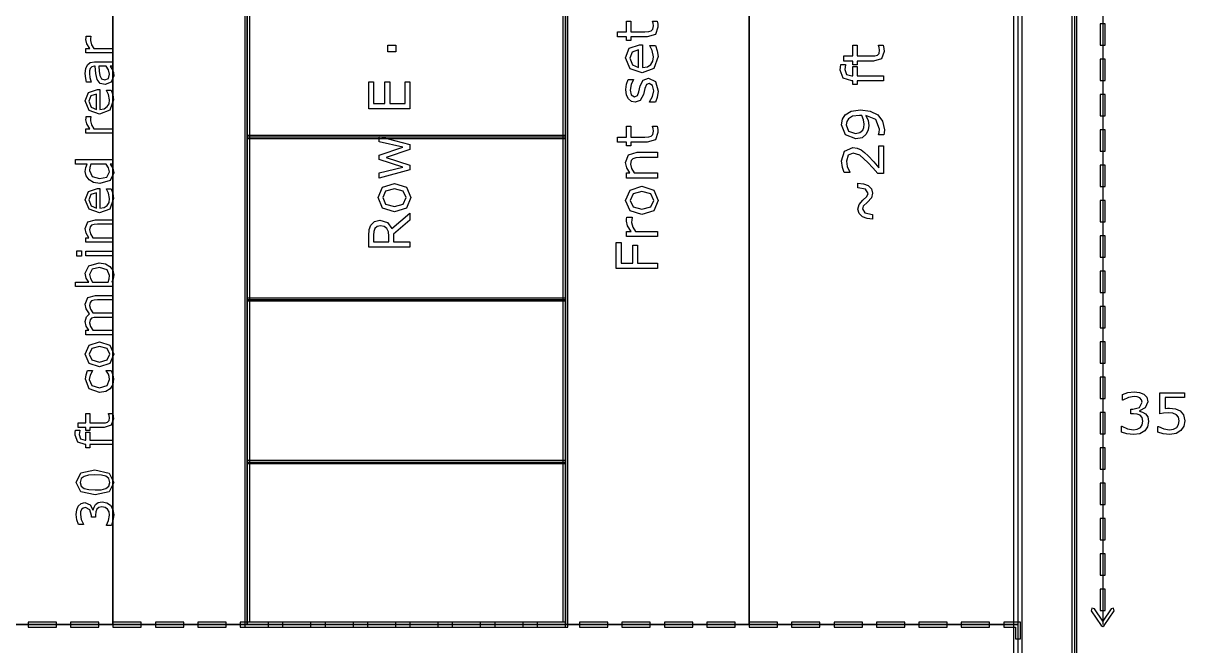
# Model space of a CAD drawing. Header units: inches. Extents: x -33163 to 19162, y -8858 to 30669.
# Drawn here: x 4813 to 6350, y 27523 to 28347 of the extents above; entities that cross this region are included whole.
import ezdxf

# ---------------------------------------------------------------- set-up
doc = ezdxf.new("R2010")
doc.units = ezdxf.units.IN
doc.layers.add('Layer 1', color=7, linetype='Continuous')
doc.layers.add('SOLID-2', color=253, linetype='Continuous')

# ---------------------------------------------------------------- blocks, each defined once
blk = doc.blocks.new('A$C0f725650')
at = {"layer": 'Layer 1', "color": 7}
for points in [[(22.100174, 276.383298), (22.100174, 156.739072), (81.684059, 156.739072), (81.684059, 276.383298), (22.100174, 276.383298)], [(22.417466, 276.066006), (81.366765, 276.066006), (81.366765, 157.056366), (22.417466, 157.056366), (22.417466, 276.066006)], [(83.549575, 276.224652), (83.549575, 156.897719), (83.734577, 156.897719), (83.734577, 276.224652), (83.549575, 276.224652)], [(52.593364, 269.437995), (52.593364, 208.398903), (64.684601, 208.398903), (64.684601, 269.437995), (52.593364, 269.437995)], [(22.25882, 208.491404), (81.525412, 208.491404), (81.525412, 164.306043), (22.25882, 164.306043), (22.25882, 208.491404)]]:
    blk.add_lwpolyline(points, close=True, dxfattribs=at)
for points in [[(83.642076, 276.224652), (83.642076, 156.897719)], [(42.631711, 269.345494), (47.658788, 269.345494), (47.658788, 208.491404), (42.631711, 208.491404), (42.631711, 269.345494)], [(42.631711, 269.345494), (52.685865, 269.345494), (52.685865, 208.491404), (42.631711, 208.491404), (42.631711, 269.345494)], [(47.658788, 269.345494), (52.685865, 269.345494), (52.685865, 208.491404), (47.658788, 208.491404), (47.658788, 269.345494)], [(52.685865, 269.345494), (64.5921, 269.345494), (64.5921, 208.491404), (52.685865, 208.491404), (52.685865, 269.345494)], [(52.778366, 269.252993), (64.499599, 269.252993), (64.499599, 208.583905), (52.778366, 208.583905), (52.778366, 269.252993)], [(64.5921, 269.345494), (71.471258, 269.345494), (71.471258, 208.491404), (64.5921, 208.491404), (64.5921, 269.345494)], [(71.471258, 269.345494), (81.525412, 269.345494), (81.525412, 208.491404), (71.471258, 208.491404), (71.471258, 269.345494)], [(84.700408, 269.345494), (84.700408, 208.491404)], [(68.021327, 231.087879), (68.045086, 230.967988), (68.0544, 230.853268), (67.959314, 230.584549), (67.654424, 230.492567), (67.04051, 230.492567), (67.04051, 230.361308), (66.877212, 230.361308), (66.877212, 230.492567), (66.545448, 230.492567), (66.545448, 230.686869), (66.877212, 230.686869), (66.877212, 231.087879), (67.04051, 231.087879), (67.04051, 230.686869), (67.566575, 230.686869), (67.709201, 230.690996), (67.804284, 230.719934), (67.865263, 230.781947), (67.883863, 230.903901), (67.870422, 231.00312), (67.846662, 231.077534), (67.846662, 231.087879), (68.021327, 231.087879)], [(84.607907, 230.980959), (84.607907, 230.18721), (84.792909, 230.18721), (84.792909, 230.980959), (84.607907, 230.980959)], [(46.833967, 230.521872), (46.833967, 230.512829), (46.821293, 230.438673), (46.816769, 230.35457), (46.852038, 230.202641), (46.941567, 230.061565), (47.658722, 230.061565), (47.658722, 229.89155), (46.648579, 229.89155), (46.648579, 230.061565), (46.797793, 230.061565), (46.682943, 230.239719), (46.648579, 230.397978), (46.651304, 230.462186), (46.659453, 230.521872), (46.833967, 230.521872)], [(58.243091, 230.185719), (58.243091, 229.938707), (57.950602, 229.938707), (57.950602, 230.185719), (58.243091, 230.185719)], [(67.47459, 230.193877), (67.47459, 229.343285), (67.660626, 229.375323), (67.789817, 229.463173), (67.864231, 229.590297), (67.889022, 229.753595), (67.842514, 229.990272), (67.749494, 230.160804), (67.749494, 230.171149), (67.961367, 230.171149), (68.030614, 229.970645), (68.058519, 229.755672), (67.903489, 229.307122), (67.461141, 229.14589), (67.011556, 229.299885), (66.845157, 229.707097), (66.981584, 230.066763), (67.369156, 230.193887), (67.47459, 230.193877)], [(67.325762, 230.004742), (67.089084, 229.927227), (67.005368, 229.696749), (67.097353, 229.447671), (67.325762, 229.343285), (67.325762, 230.004742)], [(76.488007, 230.180613), (76.511767, 230.060725), (76.52108, 229.946002), (76.425994, 229.677286), (76.121105, 229.585301), (75.50719, 229.585301), (75.50719, 229.454044), (75.343892, 229.454044), (75.343892, 229.585301), (75.012129, 229.585301), (75.012129, 229.779606), (75.343892, 229.779606), (75.343892, 230.180613), (75.50719, 230.180613), (75.50719, 229.779606), (76.033255, 229.779606), (76.175881, 229.783733), (76.270965, 229.812673), (76.331943, 229.874684), (76.350543, 229.996641), (76.337102, 230.095859), (76.313343, 230.170273), (76.313343, 230.180618), (76.488007, 230.180613)], [(47.658722, 229.56418), (47.658722, 229.395069), (47.551106, 229.395069), (47.594513, 229.333574), (47.637923, 229.259419), (47.672287, 229.16175), (47.68676, 229.03243), (47.596325, 228.80092), (47.36572, 228.705965), (47.180329, 228.754799), (47.068194, 228.895876), (47.013028, 229.117438), (46.991333, 229.395069), (46.965112, 229.395069), (46.869251, 229.37427), (46.809567, 229.316393), (46.781531, 229.229576), (46.774308, 229.123769), (46.792406, 228.974554), (46.843047, 228.804538), (46.843047, 228.795495), (46.670319, 228.795495), (46.640477, 228.939284), (46.624205, 229.124674), (46.642303, 229.310062), (46.70199, 229.447522), (46.809606, 229.534338), (46.973291, 229.564181), (47.658722, 229.56418)], [(84.607907, 229.658044), (84.607907, 228.864295), (84.792909, 228.864295), (84.792909, 229.658044), (84.607907, 229.658044)], [(47.41003, 229.395069), (47.128781, 229.395069), (47.142354, 229.211489), (47.168574, 229.045091), (47.233685, 228.926623), (47.353962, 228.881406), (47.485092, 228.933858), (47.5285, 229.093925), (47.494135, 229.25761), (47.410033, 229.395069), (47.41003, 229.395069)], [(75.078275, 229.458177), (75.078275, 229.447832), (75.059675, 229.364115), (75.049329, 229.273165), (75.105138, 229.091264), (75.30461, 229.035456), (75.343884, 229.035456), (75.343884, 229.385822), (75.507182, 229.385822), (75.507182, 229.041655), (76.498342, 229.041655), (76.498342, 228.847353), (75.50719, 228.847353), (75.50719, 228.716096), (75.343892, 228.716096), (75.343892, 228.847353), (75.305652, 228.847353), (74.990425, 228.949673), (74.879838, 229.245262), (74.886029, 229.362049), (74.900501, 229.458167), (75.078275, 229.458177)], [(58.771222, 228.815264), (58.771222, 227.801374), (57.232299, 227.801374), (57.232299, 228.815264), (57.4142, 228.815264), (57.4142, 228.006011), (57.835879, 228.006011), (57.835879, 228.815264), (58.01778, 228.815264), (58.01778, 228.006011), (58.589321, 228.006011), (58.589321, 228.815264), (58.771222, 228.815264)], [(67.698866, 228.949511), (67.958282, 228.818252), (68.059567, 228.461686), (68.029595, 228.226041), (67.962415, 228.047241), (67.74434, 228.047241), (67.74434, 228.057586), (67.854928, 228.262225), (67.895234, 228.478233), (67.853893, 228.678737), (67.723671, 228.751084), (67.620317, 228.71181), (67.560373, 228.560915), (67.538677, 228.452394), (67.511806, 228.331472), (67.393982, 228.115464), (67.201747, 228.052419), (67.067389, 228.081359), (66.954735, 228.171275), (66.878252, 228.318036), (66.849314, 228.51854), (66.875164, 228.727312), (66.93614, 228.904045), (67.14388, 228.904045), (67.14388, 228.8937), (67.051895, 228.712831), (67.013655, 228.504059), (67.054996, 228.324225), (67.175918, 228.250845), (67.283405, 228.295287), (67.342317, 228.435847), (67.367108, 228.555735), (67.389836, 228.667357), (67.496288, 228.876129), (67.698861, 228.949511), (67.698866, 228.949511)], [(47.171283, 228.52148), (47.171283, 227.777211), (47.334065, 227.805246), (47.447109, 227.882115), (47.51222, 227.993348), (47.533916, 228.136233), (47.49322, 228.343326), (47.411829, 228.492542), (47.411829, 228.501585), (47.59722, 228.501585), (47.657809, 228.326144), (47.68223, 228.138042), (47.546578, 227.74556), (47.159523, 227.604483), (46.766135, 227.73923), (46.620538, 228.095538), (46.73991, 228.410247), (47.079037, 228.521481), (47.171283, 228.52148)], [(47.041061, 228.355987), (46.833967, 228.288162), (46.760717, 228.086495), (46.841203, 227.868549), (47.041061, 227.777211), (47.041061, 228.355987)], [(84.607907, 228.335129), (84.607907, 227.54138), (84.792909, 227.54138), (84.792909, 228.335129), (84.607907, 228.335129)], [(46.833967, 227.515858), (46.833967, 227.506815), (46.821293, 227.432659), (46.816769, 227.348556), (46.852038, 227.196627), (46.941567, 227.055551), (47.658722, 227.055551), (47.658722, 226.885535), (46.648579, 226.885535), (46.648579, 227.055551), (46.797793, 227.055551), (46.682943, 227.233705), (46.648579, 227.391964), (46.651304, 227.456172), (46.659453, 227.515858), (46.833967, 227.515858)], [(75.636381, 227.762161), (76.002249, 227.715652), (76.282334, 227.577159), (76.464235, 227.341513), (76.528314, 227.008718), (76.522123, 226.907433), (76.504554, 226.822684), (76.307149, 226.822684), (76.307149, 226.83303), (76.337121, 226.917778), (76.350562, 227.039735), (76.214135, 227.397335), (75.835863, 227.548229), (75.918545, 227.367363), (75.943337, 227.182361), (75.924737, 227.009763), (75.852389, 226.855768), (75.692192, 226.718306), (75.45965, 226.672833), (75.076211, 226.827862), (74.928418, 227.206131), (74.963557, 227.412837), (75.066908, 227.579236), (75.288084, 227.714628), (75.636384, 227.762171), (75.636381, 227.762161)], [(75.591939, 227.553386), (75.33459, 227.520313), (75.183695, 227.429363), (75.117549, 227.324977), (75.096886, 227.204054), (75.189905, 226.968412), (75.451387, 226.882628), (75.611584, 226.910534), (75.720103, 227.004585), (75.763513, 227.106902), (75.773858, 227.230925), (75.752162, 227.394223), (75.689118, 227.549253), (75.646742, 227.55137), (75.591965, 227.553487), (75.591939, 227.553386)], [(68.021327, 227.146005), (68.045086, 227.026114), (68.0544, 226.911394), (67.959314, 226.642678), (67.654424, 226.550693), (67.04051, 226.550693), (67.04051, 226.419436), (66.877212, 226.419436), (66.877212, 226.550693), (66.545448, 226.550693), (66.545448, 226.744995), (66.877212, 226.744995), (66.877212, 227.146005), (67.04051, 227.146005), (67.04051, 226.744995), (67.566575, 226.744995), (67.709201, 226.749123), (67.804284, 226.77806), (67.865263, 226.840073), (67.883863, 226.96203), (67.870422, 227.061248), (67.846662, 227.135662), (67.846662, 227.146008), (68.021327, 227.146005)], [(84.607907, 227.012214), (84.607907, 226.218465), (84.792909, 226.218465), (84.792909, 227.012214), (84.607907, 227.012214)], [(52.685865, 226.800341), (52.685865, 226.694921), (64.5921, 226.694921), (64.5921, 226.800341), (52.685865, 226.800341)], [(52.685865, 226.747631), (64.5921, 226.747631)], [(57.616772, 226.761645), (58.771222, 226.460888), (58.771222, 226.281054), (57.881355, 225.984432), (58.771222, 225.689878), (58.771222, 225.511078), (57.616772, 225.20722), (57.616772, 225.40979), (58.510772, 225.621663), (57.616772, 225.910019), (57.616772, 226.070216), (58.510772, 226.365802), (57.616772, 226.566309), (57.616772, 226.761645)], [(68.031672, 226.172422), (68.031672, 225.97812), (67.374347, 225.97812), (67.225519, 225.968806), (67.115966, 225.934699), (67.051887, 225.860285), (67.030191, 225.734195), (67.069466, 225.567799), (67.169719, 225.4014), (68.031672, 225.4014), (68.031672, 225.207096), (66.877222, 225.207096), (66.877222, 225.4014), (67.005378, 225.4014), (66.887557, 225.589503), (66.845181, 225.788972), (66.957838, 226.074227), (67.282365, 226.172411), (68.031672, 226.172422)], [(76.498342, 226.418574), (76.498342, 225.376778), (76.282334, 225.376778), (76.0963, 225.593818), (75.911298, 225.797425), (75.606409, 226.069242), (75.361461, 226.142622), (75.174392, 226.06304), (75.10618, 225.842899), (75.139253, 225.639295), (75.240538, 225.425356), (75.240538, 225.41501), (75.023498, 225.41501), (74.957352, 225.610347), (74.92738, 225.848059), (75.042101, 226.219097), (75.351126, 226.353454), (75.515458, 226.330727), (75.659116, 226.265616), (75.785209, 226.17053), (75.922668, 226.039273), (76.133506, 225.810864), (76.321608, 225.590723), (76.321608, 226.418576), (76.498342, 226.418574)], [(47.658722, 225.899809), (47.658722, 225.729794), (47.552915, 225.729794), (47.651488, 225.576961), (47.686757, 225.404233), (47.547489, 225.116654), (47.161338, 225.010846), (46.93254, 225.04702), (46.761619, 225.146497), (46.656717, 225.289382), (46.620543, 225.459397), (46.637715, 225.600474), (46.689263, 225.729794), (46.251564, 225.729794), (46.251564, 225.899809), (47.658722, 225.899809)], [(47.41003, 225.729794), (46.83035, 225.729794), (46.787847, 225.606804), (46.7761, 225.488336), (46.875577, 225.265869), (47.157731, 225.186288), (47.431744, 225.247783), (47.524891, 225.444928), (47.493239, 225.59143), (47.41004, 225.729794), (47.41003, 225.729794)], [(84.607907, 225.689299), (84.607907, 224.89555), (84.792909, 224.89555), (84.792909, 225.689299), (84.607907, 225.689299)], [(47.171283, 224.822744), (47.171283, 224.078475), (47.334065, 224.10651), (47.447109, 224.183378), (47.51222, 224.294612), (47.533916, 224.437497), (47.49322, 224.64459), (47.411829, 224.793805), (47.411829, 224.802849), (47.59722, 224.802849), (47.657809, 224.627408), (47.68223, 224.439306), (47.546578, 224.046824), (47.159523, 223.905747), (46.766135, 224.040493), (46.620538, 224.396802), (46.73991, 224.711511), (47.079037, 224.822744), (47.171283, 224.822744)], [(58.194513, 225.008783), (58.639965, 224.864088), (58.80326, 224.476516), (58.639965, 224.086875), (58.194513, 223.943214), (57.749064, 224.086875), (57.584731, 224.476516), (57.749064, 224.864088), (58.194513, 225.008783), (58.194513, 225.008783)], [(58.194513, 224.808279), (57.861718, 224.720427), (57.752165, 224.476516), (57.861718, 224.230536), (58.194513, 224.143721), (58.52421, 224.23157), (58.63583, 224.476516), (58.525242, 224.719395), (58.194513, 224.808279), (58.194513, 224.808279)], [(67.454963, 224.906352), (67.900415, 224.761657), (68.06371, 224.374085), (67.900415, 223.984444), (67.454963, 223.840784), (67.009514, 223.984444), (66.845181, 224.374085), (67.009514, 224.761657), (67.454963, 224.906352), (67.454963, 224.906352)], [(75.540263, 225.017112), (75.741799, 224.993352), (75.918532, 224.926175), (76.04359, 224.811452), (76.089064, 224.64092), (76.048757, 224.468322), (75.901996, 224.306058), (75.739732, 224.153095), (75.706659, 224.053876), (75.79761, 223.905048), (76.090098, 223.84407), (76.090098, 223.671459), (75.889595, 223.694186), (75.711827, 223.761364), (75.588838, 223.877119), (75.541295, 224.047651), (75.581604, 224.219217), (75.728363, 224.383549), (75.877191, 224.518939), (75.923699, 224.634694), (75.819314, 224.790758), (75.540263, 224.844501), (75.540263, 225.017112)], [(47.041061, 224.657251), (46.833967, 224.589425), (46.760717, 224.387758), (46.841203, 224.169813), (47.041061, 224.078475), (47.041061, 224.657251)], [(67.454963, 224.705846), (67.122168, 224.617996), (67.012615, 224.374085), (67.122168, 224.128105), (67.454963, 224.041287), (67.78466, 224.12914), (67.89628, 224.374085), (67.785692, 224.616965), (67.454963, 224.705846), (67.454963, 224.705846)], [(84.607907, 224.366384), (84.607907, 223.572635), (84.792909, 223.572635), (84.792909, 224.366384), (84.607907, 224.366384)], [(58.771222, 223.893605), (58.771222, 223.62799), (58.159374, 223.113294), (58.159374, 222.824938), (58.771222, 222.824938), (58.771222, 222.6203), (57.232299, 222.6203), (57.232299, 223.051281), (57.250899, 223.283826), (57.314976, 223.451257), (57.448302, 223.581482), (57.650872, 223.629022), (57.929925, 223.545308), (58.09839, 223.31483), (58.771222, 223.893605)], [(47.658722, 223.64982), (47.658722, 223.479805), (47.083564, 223.479805), (46.953338, 223.471666), (46.85748, 223.441823), (46.801412, 223.376711), (46.782415, 223.266382), (46.816779, 223.120784), (46.904499, 222.975185), (47.658722, 222.975185), (47.658722, 222.80517), (46.648579, 222.80517), (46.648579, 222.975185), (46.760717, 222.975185), (46.657622, 223.139775), (46.620543, 223.314312), (46.719116, 223.563909), (47.003077, 223.649821), (47.658722, 223.64982)], [(67.089095, 223.739499), (67.089095, 223.729154), (67.074622, 223.644402), (67.069463, 223.548285), (67.10977, 223.374652), (67.212089, 223.213423), (68.031672, 223.213423), (68.031672, 223.019119), (66.877222, 223.019119), (66.877222, 223.213423), (67.047754, 223.213423), (66.916497, 223.417028), (66.877222, 223.597894), (66.880318, 223.671276), (66.889631, 223.739488), (67.089095, 223.739499)], [(57.665347, 223.415083), (57.54856, 223.391323), (57.461743, 223.31484), (57.420401, 223.209422), (57.407992, 223.065762), (57.407992, 222.824949), (57.988834, 222.824949), (57.988834, 223.031654), (57.972298, 223.201154), (57.908218, 223.324143), (57.809, 223.392355), (57.665339, 223.415083), (57.665347, 223.415083)], [(84.607907, 223.043469), (84.607907, 222.24972), (84.792909, 222.24972), (84.792909, 223.043469), (84.607907, 223.043469)], [(66.67465, 222.801055), (66.67465, 222.02281), (67.108732, 222.02281), (67.108732, 222.691501), (67.290633, 222.691501), (67.290633, 222.02281), (68.031672, 222.02281), (68.031672, 221.818171), (66.492749, 221.818171), (66.492749, 222.801055), (66.67465, 222.801055)], [(46.47947, 222.479609), (46.47947, 222.287889), (46.303123, 222.287889), (46.303123, 222.479609), (46.47947, 222.479609)], [(47.658722, 222.468757), (47.658722, 222.298741), (46.648579, 222.298741), (46.648579, 222.468757), (47.658722, 222.468757)], [(47.145963, 222.031962), (47.373856, 221.995789), (47.543872, 221.899929), (47.651488, 221.758852), (47.686757, 221.589742), (47.665961, 221.439622), (47.611703, 221.313015), (47.658722, 221.302163), (47.658722, 221.143), (46.251574, 221.143), (46.251574, 221.313015), (46.754385, 221.313015), (46.658527, 221.464943), (46.620543, 221.64581), (46.758002, 221.927963), (47.145963, 222.031962), (47.145963, 222.031962)], [(47.150487, 221.856521), (46.876474, 221.796835), (46.782423, 221.604211), (46.81498, 221.454091), (46.897273, 221.313015), (47.476049, 221.313015), (47.521266, 221.436909), (47.533939, 221.555377), (47.441698, 221.776035), (47.1505, 221.856521), (47.150487, 221.856521)], [(84.607907, 221.720554), (84.607907, 220.926805), (84.792909, 220.926805), (84.792909, 221.720554), (84.607907, 221.720554)], [(47.658722, 220.81563), (47.658722, 220.645614), (47.083564, 220.645614), (46.95786, 220.639283), (46.861097, 220.614867), (46.802314, 220.555181), (46.782418, 220.443043), (46.818592, 220.300158), (46.909023, 220.157273), (46.957858, 220.161795), (47.012118, 220.163594), (47.658722, 220.163594), (47.658722, 219.993579), (47.083564, 219.993579), (46.956958, 219.987247), (46.860192, 219.962832), (46.802314, 219.903145), (46.782418, 219.791008), (46.816782, 219.650836), (46.904502, 219.511568), (47.658722, 219.511568), (47.658722, 219.341553), (46.648579, 219.341553), (46.648579, 219.511568), (46.760717, 219.511568), (46.657622, 219.669827), (46.620543, 219.838938), (46.663951, 220.013475), (46.784228, 220.121091), (46.659429, 220.309192), (46.620543, 220.490964), (46.721828, 220.736039), (47.003077, 220.815621), (47.658722, 220.81563)], [(52.685865, 220.714932), (52.685865, 220.609512), (64.5921, 220.609512), (64.5921, 220.714932), (52.685865, 220.714932)], [(52.685865, 220.662222), (64.5921, 220.662222)], [(84.607907, 220.397639), (84.607907, 219.60389), (84.792909, 219.60389), (84.792909, 220.397639), (84.607907, 220.397639)], [(47.154104, 219.078399), (47.543874, 218.951792), (47.68676, 218.612666), (47.543874, 218.271731), (47.154104, 218.146028), (46.764336, 218.271731), (46.620546, 218.612666), (46.764336, 218.951792), (47.154104, 219.078399), (47.154104, 219.078399)], [(47.154104, 218.902958), (46.862909, 218.82609), (46.767048, 218.612666), (46.862909, 218.397434), (47.154104, 218.32147), (47.442589, 218.398338), (47.540258, 218.612666), (47.443492, 218.825185), (47.154104, 218.902958), (47.154104, 218.902958)], [(84.607907, 219.074724), (84.607907, 218.280975), (84.792909, 218.280975), (84.792909, 219.074724), (84.607907, 219.074724)], [(47.595421, 217.999526), (47.658725, 217.83765), (47.681346, 217.675773), (47.649694, 217.475011), (47.552026, 217.318561), (47.387437, 217.216371), (47.155022, 217.180197), (46.766157, 217.315848), (46.625081, 217.675773), (46.649502, 217.845789), (46.709187, 217.999526), (46.898194, 217.999526), (46.898194, 217.990483), (46.805048, 217.829511), (46.772491, 217.668539), (46.870159, 217.439742), (47.155025, 217.356543), (47.436274, 217.437933), (47.533942, 217.668539), (47.520369, 217.773442), (47.4851, 217.869302), (47.445309, 217.938935), (47.408231, 217.990483), (47.408231, 217.999526), (47.595421, 217.999526)], [(84.607907, 217.751809), (84.607907, 216.95806), (84.792909, 216.95806), (84.792909, 217.751809), (84.607907, 217.751809)], [(86.302376, 216.376184), (86.384024, 216.264564), (86.416062, 216.090932), (86.377822, 215.897662), (86.270335, 215.744698), (86.087402, 215.637211), (85.857959, 215.603107), (85.605777, 215.63411), (85.402172, 215.700256), (85.402172, 215.916264), (85.417677, 215.916264), (85.624382, 215.820147), (85.853823, 215.781907), (85.992317, 215.803602), (86.111172, 215.867682), (86.181454, 215.967932), (86.205213, 216.106426), (86.178342, 216.242852), (86.105995, 216.328633), (85.99334, 216.372043), (85.850714, 216.384452), (85.757695, 216.384452), (85.757695, 216.556018), (85.830042, 216.556018), (86.080155, 216.621129), (86.174207, 216.813367), (86.150447, 216.910517), (86.084301, 216.979764), (85.989216, 217.016972), (85.874495, 217.027317), (85.665723, 216.992178), (85.456949, 216.892959), (85.446603, 216.892959), (85.446603, 217.108965), (85.64194, 217.175111), (85.879652, 217.206117), (86.078089, 217.185453), (86.233119, 217.119307), (86.345773, 216.999417), (86.384013, 216.835087), (86.293063, 216.610811), (86.080155, 216.490923), (86.080155, 216.47645), (86.193844, 216.441311), (86.302365, 216.376197), (86.302376, 216.376184)], [(87.771018, 216.124004), (87.731743, 215.918331), (87.624257, 215.752966), (87.446491, 215.641347), (87.208779, 215.603107), (86.9659, 215.629978), (86.768497, 215.693023), (86.768497, 215.911097), (86.78297, 215.911097), (86.981407, 215.819112), (87.204649, 215.781907), (87.346243, 215.80257), (87.469232, 215.874918), (87.537447, 215.98137), (87.561206, 216.125031), (87.533301, 216.259392), (87.457852, 216.347241), (87.326595, 216.402018), (87.155029, 216.418554), (86.97933, 216.406145), (86.834638, 216.381354), (86.834638, 217.174071), (87.760678, 217.174071), (87.760678, 216.993202), (87.034107, 216.993202), (87.034107, 216.583926), (87.125057, 216.590118), (87.205673, 216.592234), (87.424779, 216.570539), (87.59738, 216.496125), (87.725536, 216.349363), (87.771013, 216.124055), (87.771018, 216.124004)], [(47.649681, 216.396138), (47.670477, 216.291234), (47.678627, 216.190853), (47.595426, 215.955726), (47.328647, 215.87524), (46.791472, 215.87524), (46.791472, 215.760389), (46.648586, 215.760389), (46.648586, 215.87524), (46.358294, 215.87524), (46.358294, 216.045255), (46.648586, 216.045255), (46.648586, 216.396138), (46.791472, 216.396138), (46.791472, 216.045255), (47.251777, 216.045255), (47.376576, 216.048872), (47.459777, 216.074192), (47.513133, 216.128453), (47.529404, 216.235164), (47.517657, 216.321981), (47.496861, 216.387093), (47.496861, 216.396136), (47.649681, 216.396138)], [(84.607907, 216.428894), (84.607907, 215.635145), (84.792909, 215.635145), (84.792909, 216.428894), (84.607907, 216.428894)], [(46.416166, 215.764006), (46.416166, 215.754963), (46.399894, 215.681711), (46.390846, 215.60213), (46.43968, 215.442967), (46.614217, 215.394132), (46.648581, 215.394132), (46.648581, 215.700703), (46.791467, 215.700703), (46.791467, 215.399559), (47.658722, 215.399559), (47.658722, 215.229544), (46.791464, 215.229544), (46.791464, 215.114693), (46.648579, 215.114693), (46.648579, 215.229544), (46.615117, 215.229544), (46.339294, 215.319073), (46.242531, 215.577713), (46.247955, 215.679903), (46.260628, 215.764006), (46.416166, 215.764006)], [(84.607907, 215.105979), (84.607907, 214.31223), (84.792909, 214.31223), (84.792909, 215.105979), (84.607907, 215.105979)], [(52.685865, 214.629523), (52.685865, 214.524103), (64.5921, 214.524103), (64.5921, 214.629523), (52.685865, 214.629523)], [(52.685865, 214.576813), (64.5921, 214.576813)], [(46.984993, 214.27999), (47.517649, 214.166044), (47.68676, 213.814257), (47.514934, 213.459757), (46.986803, 213.348524), (46.456862, 213.461566), (46.285039, 213.814257), (46.459574, 214.167853), (46.984993, 214.27999), (46.984993, 214.27999)], [(47.395562, 214.04215), (47.22374, 214.084653), (46.984993, 214.096409), (46.746249, 214.084653), (46.574426, 214.041245), (46.469522, 213.954429), (46.434253, 213.814257), (46.469522, 213.673181), (46.576234, 213.58546), (46.750771, 213.542956), (46.986803, 213.532103), (47.222835, 213.542051), (47.39285, 213.584555), (47.500467, 213.668658), (47.537543, 213.814257), (47.502274, 213.955333), (47.395562, 214.042149), (47.395562, 214.04215)], [(84.607907, 213.783064), (84.607907, 212.989315), (84.792909, 212.989315), (84.792909, 213.783064), (84.607907, 213.783064)], [(47.010314, 212.985885), (47.107982, 213.057327), (47.259911, 213.085362), (47.429022, 213.051901), (47.562864, 212.95785), (47.656912, 212.797783), (47.686757, 212.59702), (47.659627, 212.376362), (47.601749, 212.198208), (47.412742, 212.198208), (47.412742, 212.211773), (47.496845, 212.39264), (47.530307, 212.593403), (47.51131, 212.714584), (47.455242, 212.818583), (47.367519, 212.880078), (47.24634, 212.900877), (47.126966, 212.877363), (47.051906, 212.81406), (47.013925, 212.715487), (47.003077, 212.590688), (47.003077, 212.509298), (46.852958, 212.509298), (46.852958, 212.572602), (46.795986, 212.791451), (46.62778, 212.873746), (46.542772, 212.852947), (46.48218, 212.795069), (46.449625, 212.71187), (46.440577, 212.611489), (46.471324, 212.428813), (46.558139, 212.246137), (46.558139, 212.237094), (46.369134, 212.237094), (46.311256, 212.408013), (46.284126, 212.616011), (46.302223, 212.789643), (46.360101, 212.925294), (46.465003, 213.023866), (46.608793, 213.057327), (46.805034, 212.977745), (46.909936, 212.791452), (46.92261, 212.791452), (46.953357, 212.890929), (47.010332, 212.985884), (47.010314, 212.985885)], [(84.607907, 212.460149), (84.607907, 211.6664), (84.792909, 211.6664), (84.792909, 212.460149), (84.607907, 212.460149)], [(84.607907, 211.137234), (84.607907, 210.343485), (84.792909, 210.343485), (84.792909, 211.137234), (84.607907, 211.137234)], [(84.607907, 209.814319), (84.607907, 209.02057), (84.792909, 209.02057), (84.792909, 209.814319), (84.607907, 209.814319)], [(84.291648, 209.104803), (84.272016, 209.008685), (84.642536, 208.452648), (84.700413, 208.421592), (84.758291, 208.452648), (85.12881, 209.008685), (85.109178, 209.104803), (85.01306, 209.085673), (84.700408, 208.616978), (84.387766, 209.085681), (84.291648, 209.104811), (84.291648, 209.104803)], [(44.483792, 208.583905), (44.483792, 208.398903), (45.542124, 208.398903), (45.542124, 208.583905), (44.483792, 208.583905)], [(46.07129, 208.583905), (46.07129, 208.398903), (47.129622, 208.398903), (47.129622, 208.583905), (46.07129, 208.583905)], [(47.658788, 208.583905), (47.658788, 208.398903), (48.71712, 208.398903), (48.71712, 208.583905), (47.658788, 208.583905)], [(49.246286, 208.583905), (49.246286, 208.398903), (50.304618, 208.398903), (50.304618, 208.583905), (49.246286, 208.583905)], [(50.833784, 208.583905), (50.833784, 208.398903), (51.892116, 208.398903), (51.892116, 208.583905), (50.833784, 208.583905)], [(52.421282, 208.583905), (52.421282, 208.398903), (53.479614, 208.398903), (53.479614, 208.583905), (52.421282, 208.583905)], [(54.00878, 208.583905), (54.00878, 208.398903), (55.067112, 208.398903), (55.067112, 208.583905), (54.00878, 208.583905)], [(55.596278, 208.583905), (55.596278, 208.398903), (56.65461, 208.398903), (56.65461, 208.583905), (55.596278, 208.583905)], [(57.183776, 208.583905), (57.183776, 208.398903), (58.242108, 208.398903), (58.242108, 208.583905), (57.183776, 208.583905)], [(58.771274, 208.583905), (58.771274, 208.398903), (59.829606, 208.398903), (59.829606, 208.583905), (58.771274, 208.583905)], [(60.358772, 208.583905), (60.358772, 208.398903), (61.417104, 208.398903), (61.417104, 208.583905), (60.358772, 208.583905)], [(61.94627, 208.583905), (61.94627, 208.398903), (63.004602, 208.398903), (63.004602, 208.583905), (61.94627, 208.583905)], [(63.533768, 208.583905), (63.533768, 208.398903), (64.5921, 208.398903), (64.5921, 208.583905), (63.533768, 208.583905)], [(65.121266, 208.583905), (65.121266, 208.398903), (66.179598, 208.398903), (66.179598, 208.583905), (65.121266, 208.583905)], [(66.708764, 208.583905), (66.708764, 208.398903), (67.767096, 208.398903), (67.767096, 208.583905), (66.708764, 208.583905)], [(68.296262, 208.583905), (68.296262, 208.398903), (69.354594, 208.398903), (69.354594, 208.583905), (68.296262, 208.583905)], [(69.88376, 208.583905), (69.88376, 208.398903), (70.942092, 208.398903), (70.942092, 208.583905), (69.88376, 208.583905)], [(71.471258, 208.583905), (71.471258, 208.398903), (72.52959, 208.398903), (72.52959, 208.583905), (71.471258, 208.583905)], [(73.058756, 208.583905), (73.058756, 208.398903), (74.117088, 208.398903), (74.117088, 208.583905), (73.058756, 208.583905)], [(74.646254, 208.583905), (74.646254, 208.398903), (75.704586, 208.398903), (75.704586, 208.583905), (74.646254, 208.583905)], [(76.233752, 208.583905), (76.233752, 208.398903), (77.292084, 208.398903), (77.292084, 208.583905), (76.233752, 208.583905)], [(77.82125, 208.583905), (77.82125, 208.398903), (78.879582, 208.398903), (78.879582, 208.583905), (77.82125, 208.583905)], [(79.408748, 208.583905), (79.408748, 208.398903), (80.46708, 208.398903), (80.46708, 208.583905), (79.408748, 208.583905)], [(80.996246, 208.583905), (80.996246, 208.398903), (81.432911, 208.398903), (81.432911, 207.962238), (81.617913, 207.962238), (81.617913, 208.583905), (80.996246, 208.583905)]]:
    blk.add_lwpolyline(points, dxfattribs=at)

msp = doc.modelspace()

# ---------------------------------------------------------------- block references
at = {"layer": 'SOLID-2', "xscale": 35.3548193792485, "yscale": 35.3548193792485, "zscale": 35.3548193792485}
msp.add_blockref('A$C0f725650', (3247.20147, 20180.01122), dxfattribs=at)

doc.saveas('drawing.dxf')
